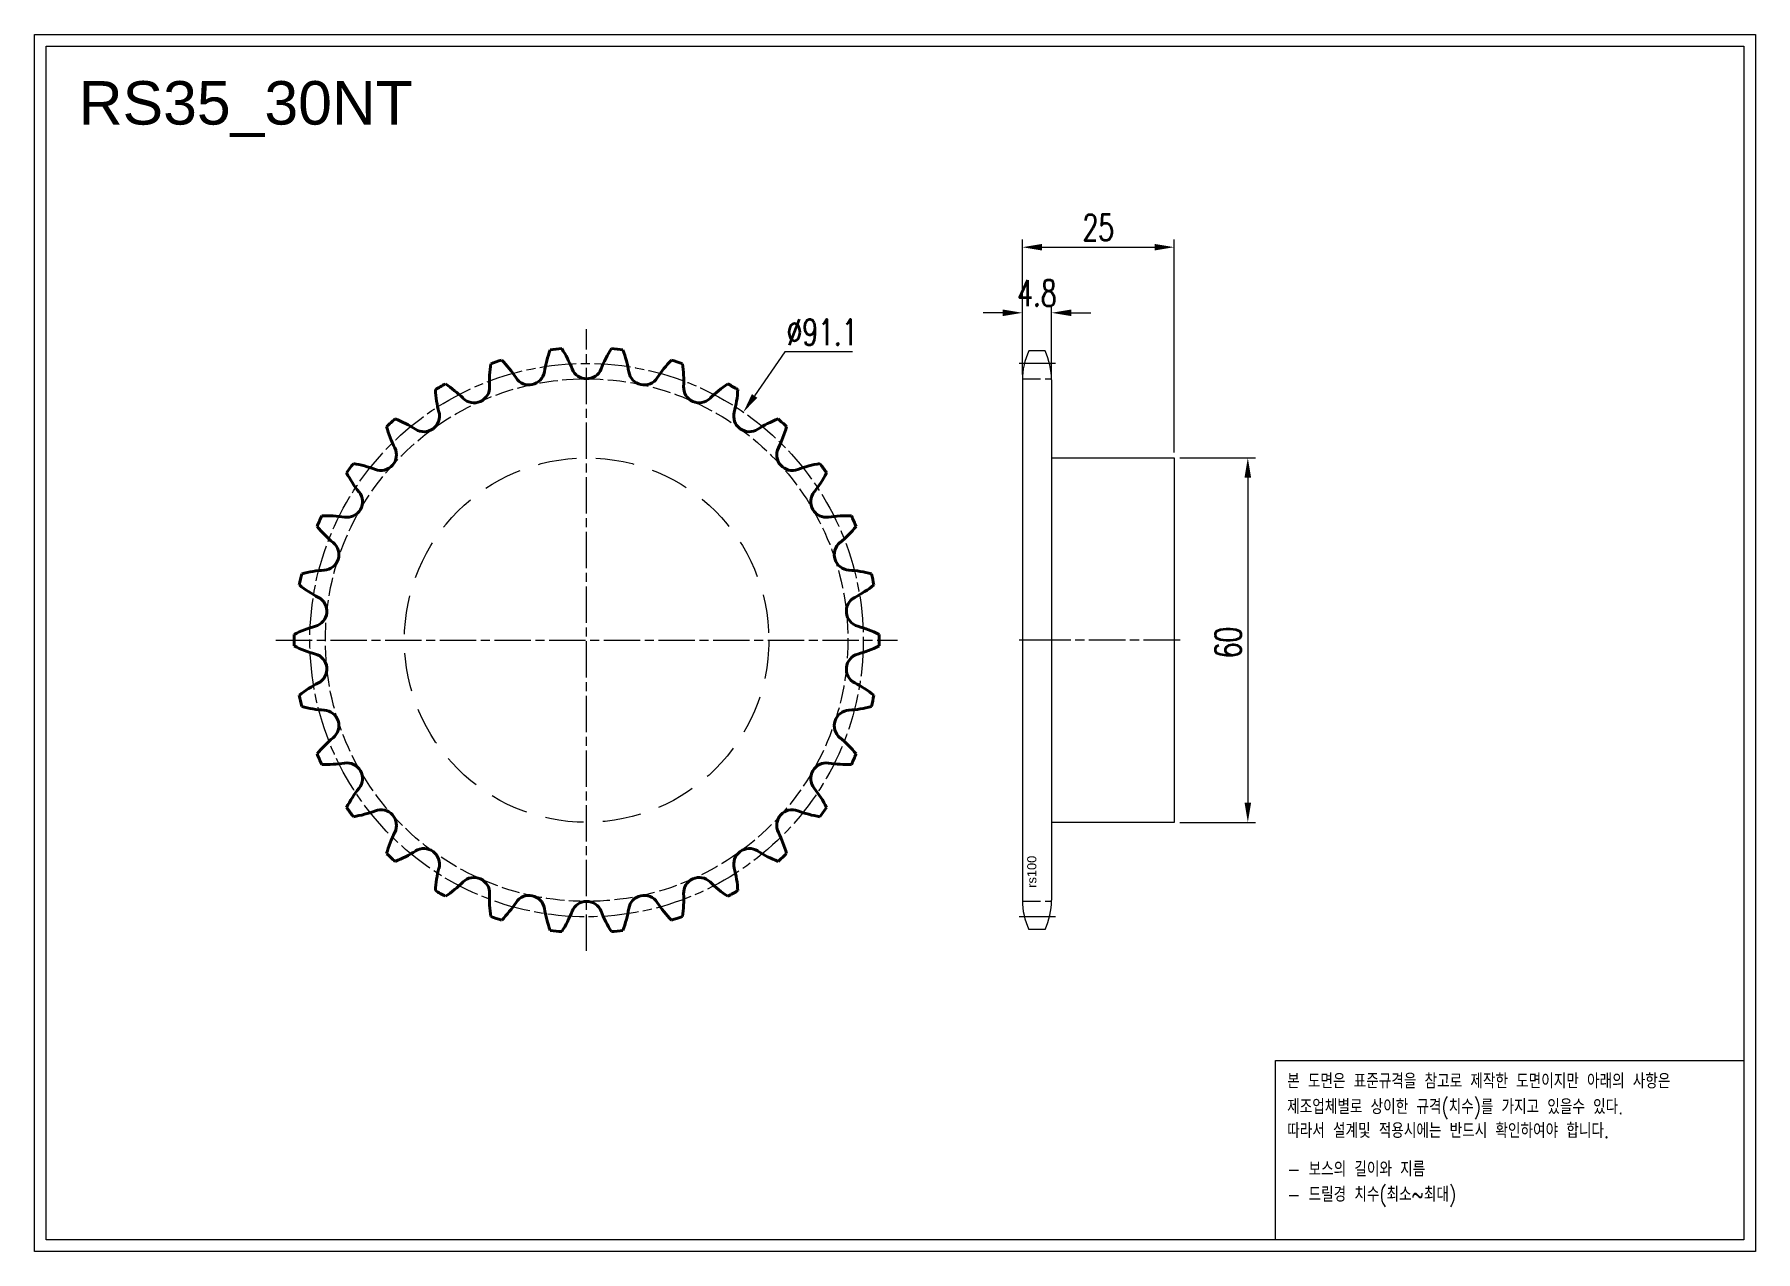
# Model space of a CAD drawing. Header units: millimetres. Extents: x -45221 to -44938, y 1466 to 1666.
import ezdxf

# ---------------------------------------------------------------- set-up
doc = ezdxf.new("R2010")
doc.units = ezdxf.units.MM
for name, pattern in [('AM_ISO02W050', [7.5, 6, -1.5]), ('AM_ISO02W050x2', [3.75, 3, -0.75]), ('AM_ISO08W050', [18, 12, -1.5, 3, -1.5]), ('AM_ISO08W050x2', [9, 6, -0.75, 1.5, -0.75]), ('HIDDEN', [9.525, 6.35, -3.175])]:
    doc.linetypes.add(name, pattern=pattern)
for name, color, linetype, lineweight in [('AM_0N', 7, 'Continuous', 50), ('AM_3N', 6, 'AM_ISO02W050', 25), ('AM_7', 4, 'AM_ISO08W050', 25), ('AM_7N', 4, 'AM_ISO08W050', 25)]:
    doc.layers.add(name, color=color, linetype=linetype, lineweight=lineweight)
doc.layers.add('HL', color=2, linetype='HIDDEN')
doc.layers.add('S-DIM', color=7, linetype='Continuous')
doc.styles.add('HAN', font='ROMANS.shx', dxfattribs={"width": 0.7, "bigfont": 'whgtxt.shx'})
doc.styles.add('HSG', font='SIMPLEX.shx', dxfattribs={"width": 0.7, "bigfont": 'HSG.shx'})
doc.styles.get("Standard").update_dxf_attribs({"font": 'arial.ttf'})
doc.dimstyles.new('APP8', dxfattribs={"dimscale": 1.8, "dimtxt": 2.4, "dimasz": 1.8, "dimexe": 0.7, "dimexo": 0.5, "dimgap": 0.6, "dimtad": 1, "dimtoh": 1, "dimdec": 1, "dimrnd": 0.01, "dimzin": 9, "dimdsep": 46, "dimtxsty": 'HSG', "dimcen": 0, "dimclrd": 1, "dimclre": 1, "dimclrt": 256, "dimazin": 2, "dimtp": 1, "dimtm": 1, "dimtfac": 0.5, "dimtdec": 1, "dimtofl": 0, "dimtmove": 0, "dimatfit": 3, "dimfxl": 0, "dimtvp": 1, "dimtolj": 2, "dimlwd": -1, "dimlwe": -1, "dimarcsym": 0})

# ---------------------------------------------------------------- blocks, each defined once
blk = doc.blocks.new('*D1')
at = {"layer": 'Defpoints', "color": 0, "transparency": 16777216}
for p in [(-45033.73, 1596.38), (-45033.73, 1536.38), (-45021.61, 1536.38)]:
    blk.add_point(p, dxfattribs=at)
at = {"layer": 'S-DIM', "color": 1, "transparency": 16777216}
for p, q in [((-45032.83, 1596.38), (-45020.35, 1596.38)), ((-45021.61, 1593.14), (-45021.61, 1539.62)), ((-45032.83, 1536.38), (-45020.35, 1536.38))]:
    blk.add_line(p, q, dxfattribs=at)
for points in [[(-45022.15, 1593.14), (-45021.07, 1593.14), (-45021.61, 1596.38)], [(-45022.15, 1539.62), (-45021.07, 1539.62), (-45021.61, 1536.38)]]:
    blk.add_solid(points, dxfattribs=at)
at = {"layer": 'S-DIM', "transparency": 16777216, "insert": (-45024.85, 1565.99), "char_height": 4.32, "attachment_point": 5, "rotation": 90, "style": 'HSG'}
blk.add_mtext('\\A2;60', dxfattribs=at)
blk = doc.blocks.new('*D2')
at = {"layer": 'Defpoints', "color": 0, "transparency": 16777216}
for p in [(-45053.93, 1620.27), (-45058.73, 1609.22), (-45053.93, 1609.22)]:
    blk.add_point(p, dxfattribs=at)
at = {"layer": 'S-DIM', "color": 1, "transparency": 16777216}
for p, q in [((-45058.73, 1610.12), (-45058.73, 1621.53)), ((-45053.93, 1610.12), (-45053.93, 1621.53)), ((-45061.97, 1620.27), (-45065.21, 1620.27)), ((-45050.69, 1620.27), (-45047.45, 1620.27))]:
    blk.add_line(p, q, dxfattribs=at)
for points in [[(-45061.97, 1620.81), (-45061.97, 1619.73), (-45058.73, 1620.27)], [(-45050.69, 1620.81), (-45050.69, 1619.73), (-45053.93, 1620.27)]]:
    blk.add_solid(points, dxfattribs=at)
at = {"layer": 'S-DIM', "transparency": 16777216, "insert": (-45056.33, 1623.51), "char_height": 4.32, "attachment_point": 5, "style": 'HSG'}
blk.add_mtext('\\A2;4.8', dxfattribs=at)
blk = doc.blocks.new('*D3')
at = {"layer": 'Defpoints', "color": 0, "transparency": 16777216}
for p in [(-45033.73, 1631.07), (-45058.73, 1609.22), (-45033.73, 1596.38)]:
    blk.add_point(p, dxfattribs=at)
at = {"layer": 'S-DIM', "color": 1, "transparency": 16777216}
for p, q in [((-45058.73, 1610.12), (-45058.73, 1632.33)), ((-45055.49, 1631.07), (-45036.97, 1631.07)), ((-45033.73, 1597.28), (-45033.73, 1632.33))]:
    blk.add_line(p, q, dxfattribs=at)
for points in [[(-45055.49, 1631.61), (-45055.49, 1630.53), (-45058.73, 1631.07)], [(-45036.97, 1631.61), (-45036.97, 1630.53), (-45033.73, 1631.07)]]:
    blk.add_solid(points, dxfattribs=at)
at = {"layer": 'S-DIM', "transparency": 16777216, "insert": (-45046.23, 1634.31), "char_height": 4.32, "attachment_point": 5, "style": 'HSG'}
blk.add_mtext('\\A2;25', dxfattribs=at)
blk = doc.blocks.new('*D4')
at = {"layer": 'Defpoints', "color": 0, "transparency": 16777216}
for p in [(-45104.67, 1603.92), (-45156.31, 1528.84)]:
    blk.add_point(p, dxfattribs=at)
at = {"layer": 'S-DIM', "color": 1, "transparency": 16777216}
for p, q in [((-45097.84, 1613.84), (-45102.83, 1606.58)), ((-45086.68, 1613.84), (-45097.84, 1613.84))]:
    blk.add_line(p, q, dxfattribs=at)
blk.add_solid([(-45103.27, 1606.89), (-45102.38, 1606.28), (-45104.67, 1603.92)], dxfattribs=at)
at = {"layer": 'S-DIM', "transparency": 16777216, "insert": (-45091.72, 1617.08), "char_height": 4.32, "attachment_point": 5, "style": 'HSG'}
blk.add_mtext('\\A2;∅91.1', dxfattribs=at)
blk = doc.blocks.new('notice1')
at = {"color": 4}
blk.add_lwpolyline([(-22142.12, 1735.9), (-22053.8, 1735.9), (-22053.8, 1702.07), (-22142.12, 1702.07)], close=True, dxfattribs=at)
at = {"color": 4, "style": 'HAN', "width": 0.8}
for s, p in [('본 도면은 표준규격을 참고로 제작한 도면이지만 아래의 사항은', (-22139.9, 1730.62)), ('제조업체별로 상이한 규격(치수)를 가지고 있을수 있다.', (-22139.9, 1725.78)), ('따라서 설계및 적용시에는 반드시 확인하여야 합니다.', (-22139.9, 1721.28)), ('- 보스의 길이와 지름', (-22139.9, 1714.03)), ('- 드릴경 치수(최소~최대)', (-22139.9, 1709.27))]:
    blk.add_text(s, height=2.7949, dxfattribs=at).set_placement(p)

msp = doc.modelspace()

# ---------------------------------------------------------------- linework, layer by layer
for p, q in [((-45055, 1614.02), (-45057.66, 1614.02)), ((-45058.73, 1609.22), (-45058.73, 1523.54)), ((-45053.93, 1609.22), (-45053.93, 1523.54)), ((-45055, 1518.74), (-45057.66, 1518.74))]:
    msp.add_line(p, q)
for points in [[(-45221.41, 1666.1), (-44938, 1666.1), (-44938, 1465.71), (-45221.41, 1465.71)], [(-45219.5, 1664.19), (-44939.91, 1664.19), (-44939.91, 1467.62), (-45219.5, 1467.62)]]:
    msp.add_lwpolyline(points, close=True)
msp.add_lwpolyline([(-45053.93, 1596.38), (-45033.73, 1596.38), (-45033.73, 1536.38), (-45053.93, 1536.38)])
for centre, start, end in [((-45047.43, 1609.22), 154.8633, 180), ((-45065.23, 1609.22), 0, 25.1367), ((-45047.43, 1523.54), 180, 205.1367), ((-45065.23, 1523.54), 334.8633, 0)]:
    msp.add_arc(centre, 11.3, start, end)
at = {"layer": 'AM_0N'}
for centre, radius, start, end in [((-45118.2, 1607.33), 19.51, 159.4424, 170.5), ((-45130.49, 1566.38), 48.17, 94.8768, 97.1232), ((-45151.03, 1603.88), 19.51, 21.5, 32.5576), ((-45109.95, 1603.88), 19.51, 147.4424, 158.5), ((-45130.49, 1566.38), 48.17, 82.8768, 85.1232), ((-45142.78, 1607.33), 19.51, 9.5, 20.5576), ((-45126.98, 1608.99), 19.51, 171.4424, 182.5), ((-45130.49, 1566.38), 48.17, 106.8768, 109.1232), ((-45158.37, 1598.79), 19.51, 33.5, 44.5576), ((-45139.97, 1610.97), 2.57, 213.5, 350.5), ((-45130.49, 1611.97), 2.57, 201.5, 338.5), ((-45121.01, 1610.97), 2.57, 189.5, 326.5), ((-45102.61, 1598.79), 19.51, 135.4424, 146.5), ((-45130.49, 1566.38), 48.17, 70.8768, 73.1232), ((-45134, 1608.99), 19.51, 357.5, 8.5576), ((-45130.49, 1566.38), 48.17, 118.8768, 121.1232), ((-45135.92, 1608.79), 19.51, 183.4424, 194.5), ((-45164.5, 1592.28), 19.51, 45.5, 56.5576), ((-45149.03, 1608.02), 2.57, 225.5, 2.5), ((-45111.95, 1608.02), 2.57, 177.5, 314.5), ((-45096.48, 1592.28), 19.51, 123.4424, 134.5), ((-45130.49, 1566.38), 48.17, 58.8768, 61.1232), ((-45125.06, 1608.79), 19.51, 345.5, 356.5576), ((-45130.49, 1566.38), 48.17, 130.8768, 133.1232), ((-45144.61, 1606.73), 19.51, 195.4424, 206.5), ((-45169.14, 1584.64), 19.51, 57.5, 68.5576), ((-45157.28, 1603.26), 2.57, 237.5, 14.5), ((-45103.69, 1603.26), 2.57, 165.5, 302.5), ((-45091.83, 1584.64), 19.51, 111.4424, 122.5), ((-45130.49, 1566.38), 48.17, 46.8768, 49.1232), ((-45116.37, 1606.73), 19.51, 333.5, 344.5576), ((-45164.37, 1596.88), 2.57, 249.5, 26.5), ((-45096.61, 1596.88), 2.57, 153.5, 290.5), ((-45130.49, 1566.38), 48.17, 142.8768, 145.1232), ((-45152.69, 1602.91), 19.51, 207.4424, 218.5), ((-45172.1, 1576.21), 19.51, 69.5, 80.5576), ((-45088.88, 1576.21), 19.51, 99.4424, 110.5), ((-45108.28, 1602.91), 19.51, 321.5, 332.5576), ((-45130.49, 1566.38), 48.17, 34.8768, 37.1232), ((-45169.97, 1589.17), 2.57, 261.5, 38.5), ((-45091.01, 1589.17), 2.57, 141.5, 278.5), ((-45130.49, 1566.38), 48.17, 154.8768, 157.1232), ((-45159.81, 1597.5), 19.51, 219.4424, 230.5), ((-45173.23, 1567.34), 19.51, 81.5, 92.5576), ((-45087.75, 1567.34), 19.51, 87.4424, 98.5), ((-45101.17, 1597.5), 19.51, 309.5, 320.5576), ((-45130.49, 1566.38), 48.17, 22.8768, 25.1232), ((-45173.85, 1580.47), 2.57, 273.5, 50.5), ((-45087.13, 1580.47), 2.57, 129.5, 266.5), ((-45130.49, 1566.38), 48.17, 166.8768, 169.1232), ((-45172.5, 1558.43), 19.51, 93.5, 104.5576), ((-45088.48, 1558.43), 19.51, 75.4424, 86.5), ((-45130.49, 1566.38), 48.17, 10.8768, 13.1232), ((-45165.63, 1590.72), 19.51, 231.4424, 242.5), ((-45175.83, 1571.14), 2.57, 285.5, 62.5), ((-45085.15, 1571.14), 2.57, 117.5, 254.5), ((-45095.34, 1590.72), 19.51, 297.5, 308.5576), ((-45130.49, 1566.38), 48.17, 178.8768, 181.1232), ((-45169.93, 1549.87), 19.51, 105.5, 116.5576), ((-45091.05, 1549.87), 19.51, 63.4424, 74.5), ((-45130.49, 1566.38), 48.17, 358.8768, 1.1232), ((-45169.93, 1582.88), 19.51, 243.4424, 254.5), ((-45091.05, 1582.88), 19.51, 285.5, 296.5576), ((-45175.83, 1561.61), 2.57, 297.5, 74.5), ((-45085.15, 1561.61), 2.57, 105.5, 242.5), ((-45165.63, 1542.04), 19.51, 117.5, 128.5576), ((-45095.34, 1542.04), 19.51, 51.4424, 62.5), ((-45130.49, 1566.38), 48.17, 190.8768, 193.1232), ((-45130.49, 1566.38), 48.17, 346.8768, 349.1232), ((-45172.5, 1574.32), 19.51, 255.4424, 266.5), ((-45173.85, 1552.29), 2.57, 309.5, 86.5), ((-45087.13, 1552.29), 2.57, 93.5, 230.5), ((-45088.48, 1574.32), 19.51, 273.5, 284.5576), ((-45159.81, 1535.26), 19.51, 129.5, 140.5576), ((-45101.17, 1535.26), 19.51, 39.4424, 50.5), ((-45130.49, 1566.38), 48.17, 202.8768, 205.1232), ((-45130.49, 1566.38), 48.17, 334.8768, 337.1232), ((-45173.23, 1565.42), 19.51, 267.4424, 278.5), ((-45169.97, 1543.59), 2.57, 321.5, 98.5), ((-45091.01, 1543.59), 2.57, 81.5, 218.5), ((-45087.75, 1565.42), 19.51, 261.5, 272.5576), ((-45152.69, 1529.84), 19.51, 141.5, 152.5576), ((-45108.28, 1529.84), 19.51, 27.4424, 38.5), ((-45130.49, 1566.38), 48.17, 214.8768, 217.1232), ((-45172.1, 1556.55), 19.51, 279.4424, 290.5), ((-45164.37, 1535.88), 2.57, 333.5, 110.5), ((-45096.61, 1535.88), 2.57, 69.5, 206.5), ((-45088.88, 1556.55), 19.51, 249.5, 260.5576), ((-45130.49, 1566.38), 48.17, 322.8768, 325.1232), ((-45144.61, 1526.03), 19.51, 153.5, 164.5576), ((-45116.37, 1526.03), 19.51, 15.4424, 26.5), ((-45130.49, 1566.38), 48.17, 226.8768, 229.1232), ((-45169.14, 1548.11), 19.51, 291.4424, 302.5), ((-45157.28, 1529.5), 2.57, 345.5, 122.5), ((-45103.69, 1529.5), 2.57, 57.5, 194.5), ((-45091.83, 1548.11), 19.51, 237.5, 248.5576), ((-45130.49, 1566.38), 48.17, 310.8768, 313.1232), ((-45135.92, 1523.97), 19.51, 165.5, 176.5576), ((-45125.06, 1523.97), 19.51, 3.4424, 14.5), ((-45130.49, 1566.38), 48.17, 238.8768, 241.1232), ((-45164.5, 1540.48), 19.51, 303.4424, 314.5), ((-45149.03, 1524.73), 2.57, 357.5, 134.5), ((-45111.95, 1524.73), 2.57, 45.5, 182.5), ((-45096.48, 1540.48), 19.51, 225.5, 236.5576), ((-45130.49, 1566.38), 48.17, 298.8768, 301.1232), ((-45126.98, 1523.77), 19.51, 177.5, 188.5576), ((-45158.37, 1533.97), 19.51, 315.4424, 326.5), ((-45139.97, 1521.79), 2.57, 9.5, 146.5), ((-45118.2, 1525.43), 19.51, 189.5, 200.5576), ((-45130.49, 1520.79), 2.57, 21.5, 158.5), ((-45142.78, 1525.43), 19.51, 339.4424, 350.5), ((-45121.01, 1521.79), 2.57, 33.5, 170.5), ((-45102.61, 1533.97), 19.51, 213.5, 224.5576), ((-45134, 1523.77), 19.51, 351.4424, 2.5), ((-45130.49, 1566.38), 48.17, 250.8768, 253.1232), ((-45151.03, 1528.88), 19.51, 327.4424, 338.5), ((-45109.95, 1528.88), 19.51, 201.5, 212.5576), ((-45130.49, 1566.38), 48.17, 286.8768, 289.1232), ((-45130.49, 1566.38), 48.17, 262.8768, 265.1232), ((-45130.49, 1566.38), 48.17, 274.8768, 277.1232)]:
    msp.add_arc(centre, radius, start, end, dxfattribs=at)
at = {"layer": 'AM_3N', "linetype": 'AM_ISO02W050x2'}
for p, q in [((-45058.73, 1609.38), (-45053.93, 1609.38)), ((-45058.73, 1523.38), (-45053.93, 1523.38))]:
    msp.add_line(p, q, dxfattribs=at)
msp.add_circle((-45130.49, 1566.38), 43.02, dxfattribs=at)
at = {"layer": 'AM_7', "linetype": 'AM_ISO08W050x2'}
for p, q in [((-45053.27, 1611.94), (-45059.38, 1611.94)), ((-45053.27, 1566.38), (-45059.38, 1566.38)), ((-45032.77, 1566.38), (-45059.38, 1566.38)), ((-45053.27, 1520.82), (-45059.38, 1520.82))]:
    msp.add_line(p, q, dxfattribs=at)
msp.add_circle((-45130.49, 1566.38), 45.56, dxfattribs=at)
at = {"layer": 'AM_7N', "linetype": 'AM_ISO08W050x2'}
for p, q in [((-45130.49, 1515.21), (-45130.49, 1617.55)), ((-45181.66, 1566.38), (-45079.32, 1566.38))]:
    msp.add_line(p, q, dxfattribs=at)
at = {"layer": 'HL'}
msp.add_circle((-45130.49, 1566.38), 30, dxfattribs=at)

# ---------------------------------------------------------------- block references
at = {"xscale": 0.8735999999999999, "yscale": 0.8735999999999999, "zscale": 0.8735999999999999}
msp.add_blockref('notice1', (-25673.71, -19.31), dxfattribs=at)

# ---------------------------------------------------------------- texts
msp.add_text('RS35_30NT', height=7.157).set_placement((-45214.11, 1651.26))
at = {"insert": (-45057.94, 1525.6), "char_height": 1.512, "width": 6.5009, "attachment_point": 1, "rotation": 90}
msp.add_mtext('rs100', dxfattribs=at)

# ---------------------------------------------------------------- dimensions: what is measured, and where the dimension line sits
at = {"layer": 'S-DIM'}
dim = msp.add_linear_dim(base=(-45033.73, 1631.07), p1=(-45058.73, 1609.22), p2=(-45033.73, 1596.38), dimstyle='APP8', dxfattribs=at)
dim.commit()
dim.dimension.update_dxf_attribs({"geometry": '*D3', "text_midpoint": (-45046.23, 1634.31)})
dim = msp.add_linear_dim(base=(-45053.93, 1620.27), p1=(-45058.73, 1609.22), p2=(-45053.93, 1609.22), dimstyle='APP8', dxfattribs=at)
dim.commit()
dim.dimension.update_dxf_attribs({"geometry": '*D2', "text_midpoint": (-45056.33, 1620.27), "dimtype": 128})
dim = msp.add_diameter_dim_2p(p1=(-45156.31, 1528.84), p2=(-45104.67, 1603.92), dimstyle='APP8', dxfattribs=at)
dim.commit()
dim.dimension.update_dxf_attribs({"geometry": '*D4', "text_midpoint": (-45091.72, 1613.84), "dimtype": 131})
dim = msp.add_linear_dim(base=(-45021.61, 1536.38), p1=(-45033.73, 1596.38), p2=(-45033.73, 1536.38), angle=90, dimstyle='APP8', dxfattribs=at)
dim.commit()
dim.dimension.update_dxf_attribs({"geometry": '*D1', "text_midpoint": (-45021.61, 1565.99), "dimtype": 128})

doc.saveas('drawing.dxf')
